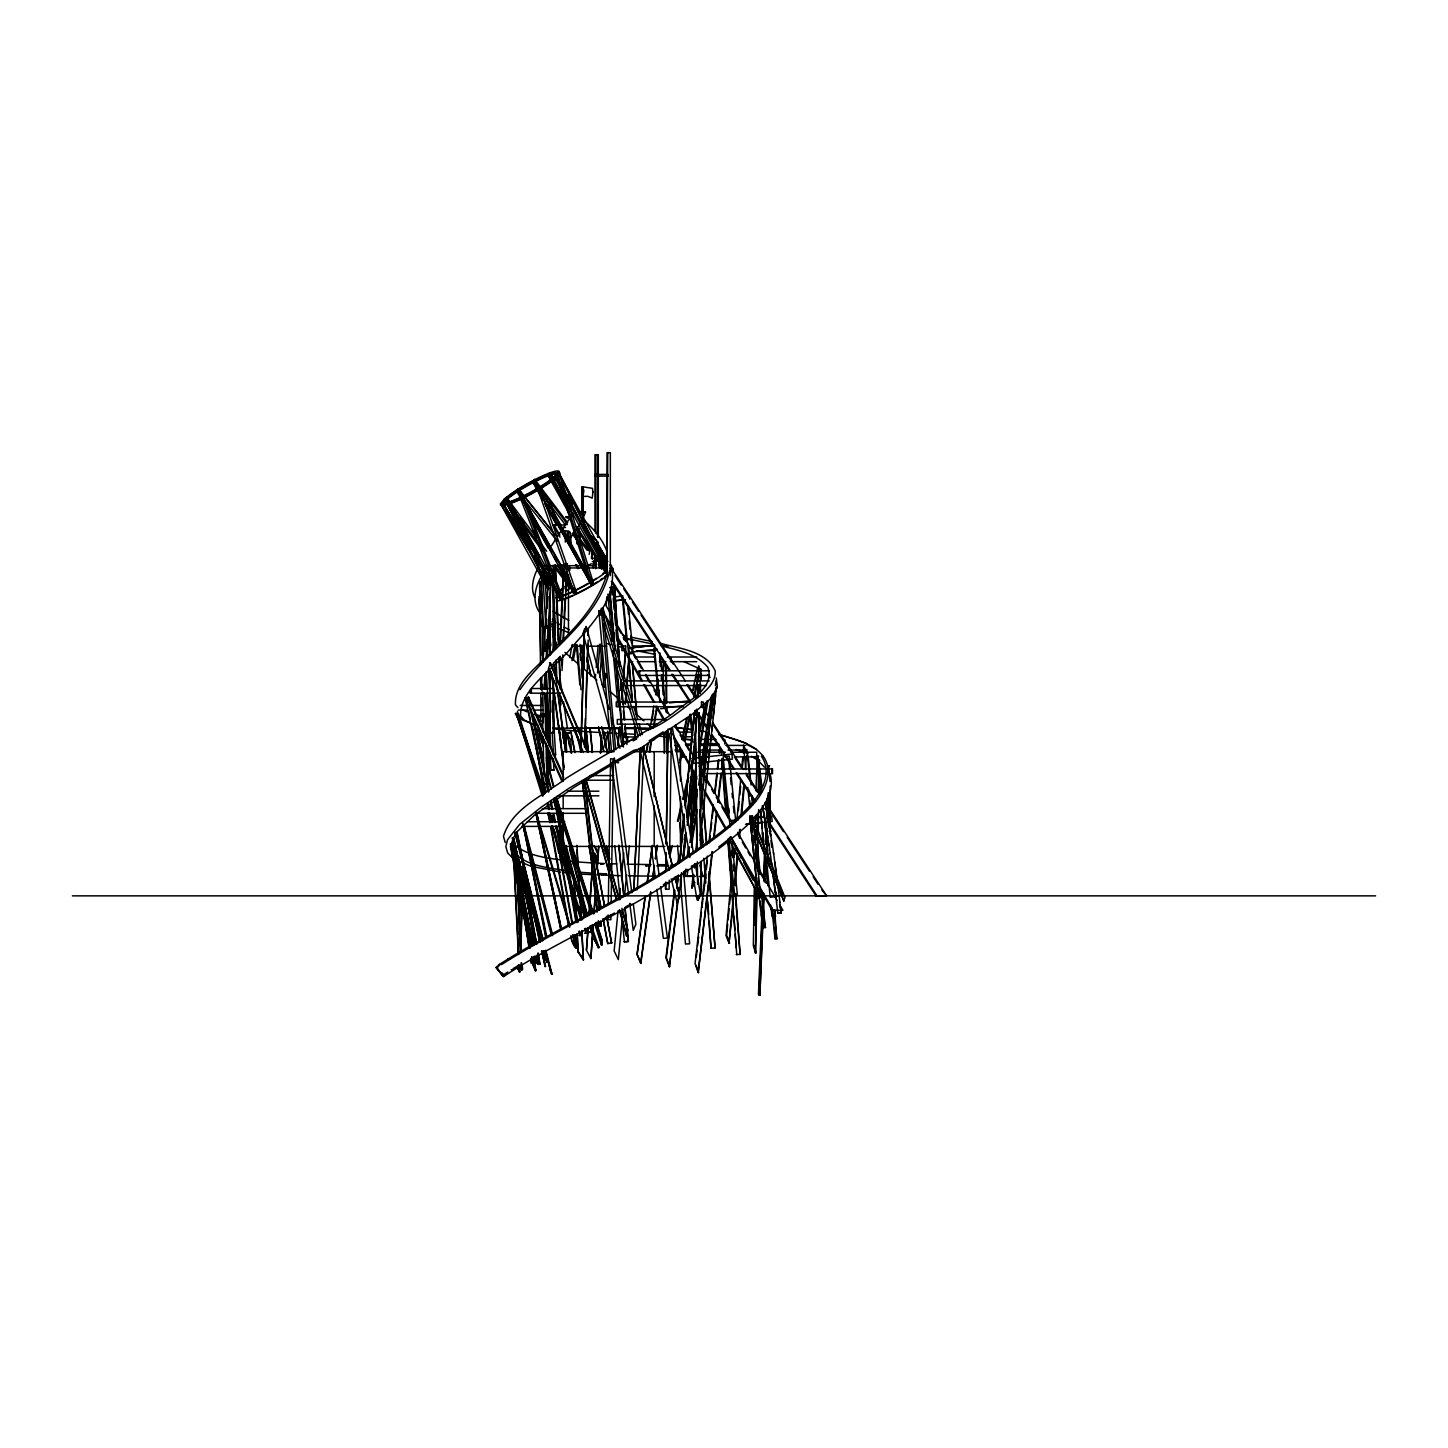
<?xml version="1.0" encoding="UTF-8"?>
<svg xmlns="http://www.w3.org/2000/svg" width="1448" height="1448" viewBox="0 0 1448 1448"><rect width="100%" height="100%" fill="white"/><g stroke="black" fill="none" stroke-linecap="round" stroke-linejoin="round"><path stroke-width="1.5" d="M563.163 812.581L563.163 846.41L664.922 846.41M563.163 808.056L563.163 796.78M563.163 780.997L563.163 751.675L614.242 751.675M618.115 706.696L618.115 702.045M639.726 675.456L639.726 670.786M654.188 846.41L654.188 805.812M654.188 796.78L654.188 751.675M666.496 736.761L666.551 730.769M680.47 796.78L680.47 846.41L669.519 846.41M680.47 780.997L680.47 751.675L676.035 751.675M771.965 773.612L771.965 768.96M665.7 882.375L665.591 889.126L665.682 882.194M665.845 870.936L666.098 852.926M666.243 843.931L667.872 731.403M665.863 871.117L666.116 853.107M666.261 844.112L667.89 731.584M665.573 888.945L669.103 889.344L669.211 880.149M669.591 855.587L671.419 729.376M608.106 914.937L608.051 919.552L610.893 919.715L610.929 915.118M608.305 903.914L610.604 758.716L613.463 759.042L611.635 872.854M611.165 901.869L611.545 877.18M754.317 887.153L753.34 945.435L755.44 953.074L757.25 892.475M754.77 860.275L754.879 853.542M755.06 842.338L755.259 831.134M755.331 826.645L755.512 815.441M755.928 790.789L757.286 757.087M754.462 925.163L755.096 887.063M755.892 840.003L756.037 831.043M756.236 819.84L756.309 815.351M755.44 953.074L756.49 890.321M756.87 867.913L757.756 814.138M758.137 791.712L758.589 764.834L756.49 757.177M757.648 867.823L758.137 838.7M758.227 834.211L758.625 809.559M758.897 793.866L759.005 787.151M580.63 752.109L584.322 633.5M584.467 629.011L580.974 752.308L575.272 728.036M584.485 747.313L585.39 718.226M585.734 707.022L586.784 673.447M587.128 662.261L587.689 644.36M587.979 635.401L588.178 628.685L588.341 635.6M584.829 747.512L588.196 640.07M518.094 952.422L518.583 939.046M519.144 923.444L520.284 892.258M520.52 885.561L521.515 867.624L523.488 871.678L522.601 896.203M518.366 954.54L518.927 938.938M519.09 934.485L520.538 894.375M520.701 889.905L521.515 867.624M520.104 965.273L519.506 972.079L519.76 965.4M520.484 945.327L522.022 902.991M522.257 896.312L523.144 871.786L521.171 867.732M520.592 951.915L522.276 905.109M764.128 896.077L759.856 995.319L758.444 994.468L762.806 892.982M763.494 877.198L764.562 852.383M765.63 827.568L765.92 820.817M766.408 809.541L766.897 798.264M758.951 995.084L763.331 893.579M763.911 880.058L765.087 852.999M765.467 843.967L765.865 834.953M766.155 828.184L766.444 821.414M766.734 814.645L767.422 798.862M759.856 995.319L763.711 893.217M764.2 881.941L765.268 857.144M765.847 843.605L766.716 823.315M766.915 818.79L767.893 796.237M764.816 880.294L765.684 860.003M766.372 844.202L767.042 828.419M767.44 819.405L768.508 794.59M640.396 748.254L633.898 889.651L640.251 748.073M637.446 887.624L643.944 746.245M559.887 642.984L561.969 600.25M562.186 595.743L563.272 573.245M559.525 661.356L559.743 656.867M560.394 643.365L564.231 564.63M565.317 542.131L565.354 530.511M561.734 665.646L562.059 658.894M563.055 638.659L563.489 629.663M564.032 618.405L564.919 600.413M565.462 589.173L565.788 582.422M566.114 575.671L566.331 571.164M562.023 670.533L562.801 654.786M563.453 641.283L567.164 564.792M568.268 542.294L568.811 531.054L565.86 530.891M691.456 812.165L690.461 830.03L693.103 771.856M696.361 713.774L696.615 709.303M697.357 695.891L697.99 684.723M698.244 680.252L698.986 666.84M691.963 803.224L692.343 796.527M692.596 792.056L692.85 787.585M693.465 776.418L693.719 771.947M696.977 713.846L697.23 709.375M697.99 695.963L698.606 684.795M695.076 773.956L691.927 829.813L689.845 829.957M699.583 693.52L700.959 668.94M692.56 829.903L692.814 825.432M693.176 818.717L695.565 776.273M700.199 693.592L700.705 684.651M700.959 680.18L701.339 673.483M586.169 626.803L582.929 633.301L610.097 730.896M541.172 689.013L541.914 677.791M542.964 662.098L549.208 567.888M541.878 690.913L542.312 684.18M544.557 650.532L545.136 641.554M546.041 628.106L546.638 619.129M547.38 607.925L548.122 596.703M549.009 583.254L549.462 576.521M544.032 689.375L545.082 673.664M546.113 657.971L551.036 583.96M544.882 689.031L545.932 673.32M546.964 657.627L550.385 606.042M592.467 936.132L590.893 958.54L586.44 950.16L587.87 929.996M588.974 914.303L592.63 862.755M600.395 752.942L601.68 735.005M588.232 927.969L586.44 950.16M589.191 914.521L589.988 903.317M590.295 898.828L592.829 862.972M600.612 753.159L601.716 737.466M593.065 924.711L590.893 958.54M593.861 913.507L595.761 886.61M597.029 868.673L598.603 846.266M605.753 745.412L606.386 736.453L603.852 731.548M592.938 929.417L593.264 924.928M594.223 911.48L595.001 900.276M597.228 868.891L598.82 846.483M617.771 745.575L619.219 727.692M621.952 694.189L622.857 683.022M623.4 676.307L625.391 651.727M618.061 745.774L619.509 727.891M621.862 698.841L623.147 683.203M623.509 678.732L625.681 651.926M621.681 746.209L622.043 741.738M625.12 703.746L626.043 692.578M626.405 688.108L629.12 654.587M621.97 746.39L622.332 741.919M625.409 703.945L626.314 692.778M626.694 688.307L629.228 657.012M595.237 678.75L595.635 674.297M596.232 667.6L598.187 645.283M605.264 564.991L605.662 560.521L607.364 561.426L606.766 568.123M597.535 672.976L600.087 643.962M599.744 677.085L601.716 654.768M606.042 605.698L606.839 596.775M732.742 909.579L728.996 943.1L726.027 935.517L731.475 877.56M733.358 857.506L734.19 848.6M736.923 819.622L740.688 779.495M741.72 768.345L742.77 757.195M743.186 752.743L743.819 746.064L747.403 753.557M729.611 943.01L726.643 935.444L727.692 924.295M728.109 919.842L729.159 908.692M729.575 904.24L730.426 895.317M731.041 888.638L731.892 879.714M733.973 857.433L734.806 848.51M738.371 810.627L739.204 801.703M739.837 795.024L740.67 786.101M742.553 766.046L743.385 757.123M728.996 943.1L733.394 896.294M734.86 880.692L737.358 853.94M739.041 836.111L739.656 829.414M740.924 816.039L743.856 784.834M745.322 769.232L746.571 755.856M735.041 885.072L737.774 856.094M739.439 838.247L740.272 829.342M741.738 813.74L744.471 784.762M618.079 910.72L614.151 950.884L618.332 959.626L622.206 919.299M619.165 899.552L620.251 888.402M621.337 877.235L623.744 852.691M634.839 738.878L635.545 732.326M624.649 894.9L626.568 874.664M627.69 863.66L629.391 845.65M677.031 886.176L677.917 877.198M679.492 861.506L684.162 814.409M685.067 805.432L694.207 713.484L697.284 713.701L687.166 819.297M678.515 875.153L676.813 888.42L680.252 888.819L681.809 873.126M679.854 861.687L684.09 819.079M685.212 807.875L694.207 713.484M681.447 872.927L680.252 888.819M682.786 859.479L685.23 834.808M687.022 816.871L691.04 776.49M691.492 772.001L693.936 747.349M694.388 742.86L696.162 724.923M683.148 859.659L685.827 832.745M562.059 781.63L527.181 703.438L528.466 696.959L563.344 775.151M528.013 701.049L528.466 696.959M595.49 847.171L598.241 853.343L596.956 859.822L597.626 853.687L593.952 845.451M694.931 882.502L691.71 887.769L693.176 874.411M695.619 852.148L697.103 838.772M700.76 805.378L708.85 731.892M709.574 725.195L710.063 720.742M712.525 698.479L713.013 694.026L700.126 816.763M692.307 888.04L693.773 874.664M694.497 867.986L694.986 863.533M696.452 850.175L697.194 843.496M700.126 835.858L701.104 826.953M701.592 822.5L702.57 813.595M703.058 809.142L703.8 802.464M704.524 795.785L705.266 789.088M706.009 782.409L706.733 775.73M707.475 769.051L708.199 762.372M708.687 757.919L709.665 749.014M710.172 744.562L711.149 735.638M711.638 731.186L712.615 722.281M713.104 717.828L714.081 708.923M714.57 704.47L715.547 695.565M716.036 691.112L716.525 686.66L700.217 840.582M712.543 851.605L698.189 972.604L695.058 963.626L707.348 856.094M708.886 842.664L713.249 804.581M714.534 793.377L716.832 773.214M717.357 768.743L718.371 759.766M719.149 753.051L719.656 748.58M696.325 956.875L697.103 950.16M697.61 945.671L698.642 936.711M699.149 932.24L701.466 912.077M701.972 907.588L702.986 898.629M703.511 894.158L705.809 873.995M706.334 869.506L707.348 860.546M709.411 842.627L710.172 835.912M710.678 831.424L711.71 822.464M712.217 817.993L713.249 809.034M715.041 793.341L717.357 773.178M717.864 768.707L718.896 759.748M719.656 753.014L720.163 748.544M698.189 972.604L712.036 851.641M713.556 838.193L716.633 811.314M717.665 802.355L720.995 773.232M721.52 768.743L722.534 759.784M714.081 838.157L716.887 813.523M718.172 802.319L721.502 773.196M722.027 768.725L722.534 764.236M679.673 888.095L669.356 966.667L665.935 957.725L674.442 890.393M675.582 881.434L676.144 876.945M677.845 863.479L678.696 856.745M680.687 841.035L684.09 814.102M685.791 800.635L687.203 789.413M689.483 771.458L690.044 766.969M669.736 966.649L666.333 957.707L674.84 890.375M678.243 863.442L679.094 856.727M681.356 838.772L684.198 816.328M686.171 800.617L687.022 793.884M669.356 966.667L677.863 899.353M678.424 894.864L679.275 888.131M682.967 858.954L686.081 834.265M687.221 825.288L692.886 780.418M693.465 775.929L694.026 771.44M683.347 858.936L685.899 838.736M687.601 825.269L691.293 796.092M650.822 892.113L640.812 963.246L636.993 954.322L645.12 896.529M646.985 883.189L652.306 845.415M640.812 963.246L637.192 954.377L645.012 898.792M647.202 883.244L652.197 847.677M640.613 963.192L650.605 892.059M652.487 878.719L654.369 865.397M655.311 858.718L657.175 845.379M652.704 878.773L653.953 869.886M655.51 858.773L657.392 845.433M529.045 550.349L500.537 503.506L502.456 502.546L530.964 549.389M553.317 650.351L554.312 643.69L555.453 648.125M687.275 855.696L688.615 846.845M690.624 833.577L697.339 789.323M699.348 776.056L711.421 696.416M688.017 869.343L687.004 875.986L684.868 875.805L685.881 869.162M687.891 855.895L689.23 847.044M689.9 842.609L697.266 793.938M698.606 785.087L712.362 694.388M691.42 842.609L693.773 827.116M694.443 822.699L695.112 818.283M700.144 785.087L700.814 780.671M701.484 776.237L702.497 769.612M703.167 765.178L708.199 732M708.868 727.566L712.543 703.239M691.366 847.225L697.067 809.613M700.09 789.703L714.841 692.379M553.751 650.351L554.783 643.69M540.973 590.73L540.647 599.345M646.152 752.2L647.618 743.367M650.17 727.91L653.826 705.828M655.654 694.787L658.207 679.329M660.397 666.08L661.139 661.664M647.057 750.154L648.161 743.53M651.817 721.448L653.645 710.407M656.939 690.533L658.026 683.909M649.193 752.164L651.021 741.123M653.211 727.873L656.487 708M658.695 694.75L659.419 690.334M661.247 679.293L661.971 674.877M662.713 670.46L664.179 661.627M649.736 752.327L651.564 741.286M654.116 725.828L657.048 708.163M662.532 675.039L661.79 679.456L661.392 675.039M663.256 670.623L664.342 663.999M621.934 908.276L627.925 929.869L626.55 936.042L627.563 930.05L622.151 910.611M679.583 861.488L681.194 852.528M687.148 817.36L695.945 766.481M698.515 751.168L706.914 702.479M684.144 839.623L684.995 835.08M687.166 821.975L696.343 768.888M698.515 755.784L708.072 700.47M607.4 572.213C599.472 601.065 578.639 625.138 557.209 645.337C543.181 663.673 514.022 679.601 515.47 704.923L517.913 707.601M609.771 570.385C597.68 621.228 548.104 648.74 519.959 689.701M569.77 657.573L572.25 644.414M589.191 554.421L590.422 547.833M571.996 660.541L574.874 645.174M591.399 557.371L592.648 550.783M573.317 660.252L576.214 644.885M682.225 738.371L686.551 718.534M692.325 692.09L697.628 667.836M683.329 736.308L687.185 718.679M693.429 690.008L694.406 685.61M695.366 681.194L696.814 674.587M697.773 670.171L698.732 665.772M679.854 760.562L681.773 751.747M684.18 740.724L689.972 714.262M693.809 696.633L698.624 674.587M679.999 762.897L682.406 751.874M684.814 740.851L690.587 714.407M694.443 696.778L699.257 674.732M588.015 752.182L550.331 662.587L548.358 669.139L550.982 712.09M665.048 872.511L666.84 864.999M669.483 854.012L671.076 847.442M677.411 821.088L681.411 804.473M682.678 799.133L688.488 774.988M692.705 757.431L695.348 746.462M698.515 733.285L705.9 702.552M669.501 857.415L672.361 845.505M678.153 821.36L681.845 805.993M683.438 799.405L688.723 777.449M691.348 766.481L695.583 748.924M698.533 736.688L707.185 700.633M611.907 764.743L574.404 787.115L534.837 814.808L517.696 831.116L512.972 838.555L511.307 845.415L512.501 849.56M751.259 819.912L752.308 816.31L750.48 819.966L783.893 901L752.164 824.111M783.893 901L784.943 897.398L752.308 816.31M585.535 512.067L578.494 511.814L585.535 512.067L581.969 521.244M631.817 892.728L614.368 757.938L611.744 764.435L628.595 894.538M669.229 870.302L640.577 752.652L643.383 746.752L672.56 866.592M677.012 902.756L679.818 896.855L675.058 877.289M713.592 694.28L717.122 686.913M691.71 887.769L694.352 882.248M538.204 567.652C533.371 576.63 530.185 587.725 534.71 597.463M541.407 576.286C534.909 587.236 531.651 601.988 540.014 612.902M545.263 578.422L549.824 570.168M542.692 499.994L532.882 482.274L535.09 480.754L537.28 484.682M693.501 853.469L672.56 728.471L669.338 734.914L689.918 857.451M691.402 866.121L697.013 899.769L700.235 893.344L695.366 864.384M695.167 724.018L695.112 719.511L698.823 712.706L700.959 848.238M697.194 850.555L695.456 719.765L699.185 712.941M700.796 861.524L701.212 893.09L697.846 900.167L701.556 893.344L701.14 861.777M498.04 967.047L499.542 964.368C556.358 928.186 618.857 901.688 675.039 864.347C702.407 845.813 730.824 827.623 752.725 802.5C763.024 790.083 771.965 771.223 761.395 756.272L763.386 756.471C773.956 771.422 765.015 790.282 754.716 802.699C732.815 827.822 704.398 846.012 677.031 864.547C620.848 901.887 558.349 928.385 501.533 964.567L499.542 964.368L496.139 967.427L503.578 976.567C553.498 943.625 609.011 920.005 659.763 888.402C690.207 869.488 720.289 849.614 746.969 825.559C759.784 812.274 775.332 794.952 770.372 774.952M542.385 574.657L548.502 565.082M551.435 545.86L556.104 538.493M557.299 536.683L560.919 531.253M562.114 529.516L570.15 517.895M568.774 540.339L579.996 524.122M571.146 516.465L573.118 513.587M506.583 497.424L504.085 499.397L506.583 497.424L535.995 536.9M566.349 750.028L565.498 731.819L570.765 739.801L571.544 753.268M581.897 930.593L583.381 960.042L578.132 952.042L577.281 933.833M573.77 587.834L575.96 591.761L573.499 593.354L521.678 498.239M521.099 498.89L523.579 497.316M567.055 504.23L547.778 474.419L548.43 473.731L565.299 499.813M549.516 473.297L550.168 472.609L554.982 480.066M553.353 663.293L560.394 656.324M727.891 839.225L730.969 837.034L761.214 893.561L759.042 895.715L732.073 847.008M758.137 895.751L761.214 893.561M557.317 541.19L516.538 490.293L518.185 488.7L556.159 536.086M518.438 488.935L516.538 490.293M537.878 488.736L532.393 481.551L533.244 480.754M567.562 522.583L534.71 479.451L533.86 480.247L566.711 523.38M517.787 523.687L504.682 500.067L507.379 498.474L540.122 557.498M532.393 481.551L534.71 479.451M565.372 500.537L553.371 478.89L554.312 478.039M553.371 478.89L556.05 477.279L607.346 569.77M550.258 664.831L554.331 664.397L556.104 677.773M560.195 599.87L563.2 598.82L560.195 599.87L520.212 497.822L521.334 496.899L523.217 496.755L526.475 505.099M520.212 497.822L523.217 496.755M569.643 746.462L567.055 733.177L571.146 732.471L575.001 752.399M603.056 919.227L607.762 943.607L603.291 919.046M606.712 916.312L611.617 943.082L606.477 916.494M571.146 732.471L567.055 733.177M718.697 847.044L727.548 840.148M569.716 514.692L547.887 475.342L550.692 473.804L552.865 477.75M716.271 677.917L717.357 686.66L714.751 692.832L709.52 699.728L692.361 714.136L639.238 749.123L633.753 750.336L568.919 788.327L541.009 807.332L519.633 824.383L507.506 839.768L505.841 846.646L507.615 852.854L512.538 857.94M559.417 591.49L562.675 597.391L559.887 598.857L507.506 504.411L510.293 502.945L553.951 581.644M559.887 598.857L561.39 597.807M600.467 615.237L599.128 610.929L603.327 609.554L632.287 702.189M683.456 871.823L686.949 869.488M692.198 865.995L695.692 863.66M507.777 971.988L502.728 975.355L496.139 967.427L503.578 976.567L502.728 975.355L504.719 975.554L501.75 972.676M547.778 474.419L550.168 472.609M505.243 842.537L503.451 836.329C512.212 807.712 544.557 795.169 566.53 778.01C601.879 755.856 639.256 737.068 673.411 713.031C686.66 701.411 715.692 688.976 707.764 667.202C696.289 653.663 677.574 650.08 661.193 645.88M663.148 731.837L649.102 740.833L654.587 739.62M777.757 913.272L781.16 912.946L777.757 913.272L777.63 912.113M523.271 502.999L516.737 491.18L518.529 490.058L570.494 581.933M516.737 491.18L519.361 489.931M663.347 884.692L667.076 882.339M672.65 878.827L678.225 875.334M548.032 588.159L506.746 503.216L509.606 502.546L515.506 514.674M506.746 503.216L509.606 502.546M541.136 495.397L537.86 489.496L540.394 488.356L592.775 582.82L590.911 583.942L543.326 499.325M513.081 968.621L518.818 965.291M615.581 762.625L639.238 749.123M633.229 740.869L636.849 738.806L631.382 740.019M503.234 503.976L501.099 504.791L548.195 589.698M514.637 856.184L516.393 859.044L516.664 870.465M570.874 935.716C571.508 946.087 581.843 958.268 574.603 934.738M521.787 969.617C512.357 953.888 526.511 982.323 521.461 962.848M625.446 906.991L630.912 903.986M542.33 796.092L516.972 714.679L518.529 714.027L538.547 778.3M586.567 932.548L585.028 933.2L586.567 932.548L585.245 928.277M602.839 919.299L614.513 913M589.372 926.521L593.101 924.548M591.363 563.725L587.598 565.679L594.495 565.679M533.136 481.768L535.09 480.754M607.074 569.136L558.566 471.867L556.611 472.844M500.375 504.61L502.293 503.669M536.556 943.571L513.714 838.392L536.357 943.662M545.498 792.038L525.153 698.063L528.592 697.773L529.534 702.135M525.153 698.063L528.592 697.773M553.082 826.989L558.747 853.216L562.204 852.926L556.521 826.699M558.747 853.216L562.204 852.926M543.507 794.572L516.049 713.231L520.085 721.629L544.647 791.966M520.085 721.629L515.235 713.574M594.114 939.48L598.983 947.535L594.114 939.48L589.644 926.702M524.375 903.787L516.791 855.37L524.104 903.914M530.764 958.992L531.47 963.391L531.054 958.884M533.009 958.829L533.407 963.336L532.719 958.938M604.287 846.32C605.373 856.112 613.88 870.845 606.603 846.066M587.037 928.204L588.178 932.548L591.779 931.824L590.639 927.462M591.779 931.824L588.178 932.548M598.169 921.145L598.676 925.634L601.318 925.67L600.793 921.181M598.676 925.634L601.318 925.67M549.245 474.329L550.692 473.804M512.321 848.6L510.42 843.75L530.258 947.897M533.443 957.019C539.036 983.337 532.52 966.25 531.941 956.766M601.861 939.372L601.517 945.128L601.861 939.372L596.431 922.376M509.008 503.343L510.293 502.945M534.656 944.494L521.244 867.153L522.945 867.099L536.719 944.331M520.9 867.261L522.945 867.099M536.629 955.517L538.204 964.35L536.973 955.409M538.294 953.146L539.905 964.296L537.932 953.255M516.972 714.679L518.529 714.027M549.57 969.038L551.996 974.233L545.136 951.662M540.357 940.186L512.628 837.777L541.244 940.277M512.139 837.921L514.221 842.356M545.154 957.599L547.254 962.033L543.362 951.065M575.019 944.187L572.449 935.589M559.797 734.317L558.856 725.43M559.743 565.679L567.526 563.67M552.503 619.002L555.417 627.563M556.919 476.41L558.331 476.048L591.617 583.164L593.39 582.911L560.105 475.795L556.919 476.41L590.205 583.526L591.617 583.164M558.693 476.157L560.105 475.795M578.892 935.48L580.268 935.625L579.49 931.191M580.268 935.625L578.965 931.317M537.498 488.121L539.724 487.578L576.847 593.427L574.621 593.952L537.552 488.483L539.724 487.578M513.316 855.551L511.506 844.474L532.375 945.381M533.498 945.309L512.628 844.401L533.045 945.417M534.185 956.458L535.561 963.029L534.638 956.35M535.76 956.277L536.683 962.956L535.326 956.386M559.978 537.118L553.281 525.316L556.285 524.647M553.281 525.316L558.783 524.321L562.186 530.167M646.713 730.534C666.279 723.493 682.623 708.524 699.438 696.343C707.004 689.9 716 681.736 715.185 670.858C706.081 650.713 679.456 648.686 660.559 643.328M600.703 864.365L604.359 863.551L597.934 863.243M596.974 874.882L606.73 873.868L598.169 873.47M522.873 823.279L545.534 936.422L546.692 936.422L524.14 826.5M545.534 936.422L546.692 936.422M539.633 942.25L516.556 831.894L539.995 940.042M541.462 951.065L545.534 966.522L542.312 951.083M563.797 743.059L565.534 742.697L563.218 727.258M540.774 693.972L540.991 714.154L545.371 714.154L545.154 693.972M540.991 714.154L545.371 714.154M762.245 805.975L762.933 808.889L766.227 808.437L770.897 835.424M607.762 943.607L611.852 942.883M758.987 896.565L762.806 927.661M762.101 891.859L765.141 927.571L761.25 889.724M660.614 886.61L667.419 938.014L663.365 938.34L656.867 889.325M759.856 791.911L756.996 756.182M761.992 787.278L757.992 756.2L761.648 791.821M758.589 764.834L757.811 759.005M771.784 907.679L774.988 938.847L774.626 927.625M774.59 909.742L776.78 938.775L773.793 909.833M756.815 884.565L749.774 816.147L752.471 815.876L760.87 897.543L758.191 897.814L757.738 893.398M628.414 941.471L624.269 941.779L628.414 941.471L625.102 907.968M558.801 525.425L567.345 524.484M560.738 527.941L565.498 527.47M591.399 558.566L596.323 558.077M594.893 559.29L599.092 558.892M592.25 561.679L598.839 560.955M613.88 596.956L623.056 596.015M614.278 600.811L622.785 599.87M614.929 600.811L625.572 599.635M632.45 647.672L654.188 645.283M654.912 645.283L628.812 648.143L629.246 652.36L657.501 649.247M628.305 605.608L633.12 653.482L628.595 653.971L622.911 597.391M669.392 702.932L690.153 700.741M663.872 707.873L681.664 705.918M660.505 708.742L665.447 708.199L662.116 675.039M691.836 758.462L731.91 754.064L732.416 759.114L692.343 763.512L692.017 760.146M752.942 818.029L761.847 817.052M729.412 820.726L738.299 819.749M751.639 818.283L762.752 817.052M767.205 816.563L771.639 816.075L772.182 821.396L754.39 823.351M746.824 824.093L751.259 823.604M755.711 823.116L762.372 822.374M745.503 824.328L749.955 823.84M776.2 892.095L776.653 896.565L770.245 897.271L766.879 863.714M609.626 587.653L612.214 587.218M611.219 587.236L614.404 586.911L614.748 587.979L619.708 665.971M614.748 587.979L611.545 588.304L611.979 595.001M729.177 841.668L731.91 841.415L737.376 894.538L733.72 894.846L728.254 841.722L729.177 841.668L734.643 894.792L733.72 894.846M548.521 750.064L549.788 770.39L551.073 770.264L549.95 752.218M552.684 770.209L553.987 770.101L553.281 758.806M584.829 629.21L588.54 628.885M505.442 502.528L506.565 502.438A29.72 4.326 -29 0 0 551.036 479.234A29.72 4.326 -29 0 0 533.896 480.664A29.72 4.326 -29 0 0 505.442 502.528L506.148 503.777M552.394 700.633L555.634 754.806L553.552 754.969L552.195 732.398M683.601 872.004L689.628 943.806L685.465 944.042L680.198 879.026M568.937 516.827L566.114 516.9L568.937 516.827L566.114 516.9L567.417 518.239M511.054 844.582L512.628 844.401M535.561 963.029L537.136 962.848M749.774 816.147L758.191 897.814M760.87 897.543L759.422 890.973M706.896 896.493L711.022 948.223L715.077 947.988L708.977 871.497M727.747 839.822L736.761 954.558M735.62 893.615L740.109 954.377L735.113 893.651M762.191 927.734L765.775 927.48M549.788 770.39L553.987 770.101M711.022 948.223L709.249 921.218M715.077 947.988L708.778 873.759M736.254 954.594L740.109 954.377M730.064 837.071L730.969 837.034M736.453 894.574L737.376 894.538M769.286 824.111L816.201 896.167L826.555 895.66L767.114 805.287M553.353 754.933L555.634 754.806M756.2 756.272L758.77 756.109M774.988 938.847L777.558 938.684M538.204 964.35L540.249 964.187M514.565 855.515L516.791 855.37M531.47 963.391L533.697 963.228M608.015 474.419L595.146 474.455L595.146 476.121L608.015 476.102M540.394 488.356L564.829 533.624M539.127 565.679L581.662 565.679M582.368 565.679L585.77 565.679M568.485 567.942L586.006 567.942M587.255 567.942L606.766 567.942M628.794 595.327L629.826 599.164M623.744 639.545L632.378 639.545L632.378 644.197M617.319 644.197L621.681 644.197M632.432 645.971L653.338 645.971M661.664 645.971L668.415 645.971M571.924 646.224L581.354 646.224M589.227 646.224L603.327 646.224M605.716 646.224L606.766 646.224M641.428 650.641L655.6 650.641M634.984 657.012L654.876 657.012M668.071 657.012L696.76 657.012M630.604 661.664L632.776 661.664M637.192 661.664L654.876 661.664M659.256 661.664L665.917 661.664M670.279 661.664L696.76 661.664M709.484 670.786L638.876 670.786L638.876 675.456L709.484 675.438M623.78 680.904L709.249 680.904M715.964 680.904L715.403 685.556M626.007 685.556L706.461 685.556M551.724 688.524L531.38 688.524L531.38 693.194M560.756 693.194L530.077 693.194L530.077 690.081M690.244 702.045L616.233 702.045L616.233 706.696L683.528 706.696M520.176 705.447L527.199 705.447M531.253 705.447L542.71 705.447M518.348 710.099L527.199 710.099M533.461 710.099L542.71 710.099M543.072 716.597L538.566 716.597L538.566 721.249L543.072 721.249M666.08 719.493L617.282 719.493L617.282 724.163L657.211 724.163M570.784 727.801L575.2 727.801M585.173 727.801L610.404 727.801M613.771 727.801L621.409 727.801M624.776 727.801L633.591 727.801M552.828 728.163L621.065 728.163M625.536 728.163L652.36 728.163L647.31 723.801M603.092 728.597L611.364 728.597M614.006 728.597L620.559 728.597M624.468 728.597L635.835 728.597M639.745 728.597L646.297 728.597M639.835 728.905L649.663 728.905M679.112 732.109L692.216 732.109M662.116 733.883L666.551 733.883M683.402 736.761L692.216 736.761M638.152 736.96L623.292 736.96L623.292 741.611L629.645 741.611M681.755 739.403L692.705 739.403M698.461 739.403L705.846 739.403M709.411 739.403L715.982 739.403M685.32 744.055L691.891 744.055M699.275 744.055L718.986 744.055M675.003 745.412L679.42 745.412M686.008 745.412L690.479 745.412M699.275 745.412L719.258 745.412M725.828 745.412L745.738 745.412M675.003 750.064L681.628 750.064M703.764 750.064L699.275 750.064L699.656 754.517M708.126 750.064L721.466 750.064M728.054 750.064L745.738 750.064M633.844 751.675L671.709 751.675M697.574 752.236L725.321 752.236M731.204 752.236L756.707 752.236L756.707 756.906L734.299 756.906M686.37 756.906L681.881 756.906L681.881 752.236L682.732 756.906M698.425 756.906L707.384 756.906M617.21 762.752L618.64 762.752M700.072 763.639L699.022 745.955M703.547 768.96L772.508 768.96L772.508 773.612L706.316 773.612M590.151 775.567L613.735 775.567M586.114 780.219L613.735 780.219M567.453 791.187L584.395 791.187M587.653 791.187L598.875 791.187M557.444 795.839L598.875 795.839M542.258 808.654L586.512 808.654M535.633 813.305L586.512 813.305M527.271 821.74L564.756 821.74M521.57 826.392L564.756 826.392M826.555 895.66L821.849 890.013M72.4 895.86L1375.6 895.86M816.201 896.167L817.197 896.167L769.051 822.211M775.73 896.565L776.653 896.565M670.134 866.013L674.641 866.031M683.782 876.384L695.058 876.438M699.257 876.474L703.185 876.493L699.71 865.071M657.772 864.637L666.677 864.709M671.148 864.764L675.601 864.8M650.062 865.85L645.591 865.814L651.075 864.583L627.201 864.203M656.74 865.904L667.89 865.995M654.659 876.185L628.432 875.805M768.761 765.739L769.992 781.558M770.264 831.224L770.101 786.065M579.815 511.85L584.304 512.013M610.585 863.732L616.812 863.913M601.264 875.099L619.943 875.624M578.983 511.832L580.485 511.868M769.63 765.739L767.549 765.684L768.562 772.472M769.033 831.188L771.132 831.243M600.504 732.579L569.082 730.498M602.495 732.779L611.327 733.05M615.472 733.34L619.798 733.521M593.644 863.044L576.539 861.868M593.879 873.253L578.91 872.185M579.852 874.067L592.684 874.683M624.269 733.756L635.708 734.299M667.908 729.159L671.438 729.557M633.753 889.47L637.211 889.687M694.569 713.683L697.646 713.882M684.433 875.551L695.167 876.312M544.285 783.947L545.824 784.074M763.386 756.471C752.58 742.697 734.607 739.403 718.733 734.552M756.598 749.431L746.553 744.326M507.976 958.757L509.968 958.956M511.162 969.744L513.153 969.943M659.872 736.236L665.899 736.851M572.268 861.433C551.779 858.338 527.669 857.759 511.94 842.591M562.765 872.293L571.308 873.18M555.978 728.869L571.073 730.697M675.148 727.294L692.56 729.774M675.347 727.403L692.651 729.883M684.94 739.204L691.565 740.127M705.104 731.62L698.823 730.697L703.113 731.421M566.114 870.863C547.941 867.424 526.239 866.356 513.099 851.641M560.629 872.076L530.873 866.248L516.411 860.166M554.24 728.453L557.969 729.068M652.27 641.609L630.93 637.138M636.45 650.749L655.401 654.424M712.199 743.385L718.009 744.743M653.012 644.125L623.292 637.844M534.149 714.389L543.597 716.253M667.492 657.139L671.419 658.08M622.387 635.075L626.622 636.106M617.156 646.098L621.409 647.129M606.676 643.509L610.784 644.541M720.724 734.751L746.933 743.548M687.004 875.986L684.868 875.805M533.715 723.964L537.461 725.158M535.47 724.959L522.33 719.909L518.656 715.891L517.479 711.258M569.697 633.156L558.693 628.396M684.071 661.718L700.796 669.32M738.009 749.666L748.109 753.72M736.018 749.467L744.091 752.707M521.135 709.14L526.801 711.801M529.986 722.787L524.321 720.109L520.646 716.09C519.361 688.868 555.489 667.926 570.91 648.197C590.422 625.97 617.988 598.802 611.563 566.476M568.793 620.341L552.901 611.327M564.159 627.165L569.426 629.771M753.34 756.49L759.784 760.417L757.793 760.218L764.58 767.259M751.349 756.29L756.182 759.223M557.064 622.803L560.629 625.138M564.883 652.414L578.331 664.071M581.698 666.985L596.847 680.089M601.897 684.47L605.264 687.384M610.296 691.746L617.029 697.574M627.129 706.316L630.495 709.23M635.545 713.592L643.944 720.887M552.484 619.201L555.29 621.644M583.616 520.23C593.825 528.791 602.784 539.507 607.219 552.195M556.43 473.858L558.638 472.989L607.762 561.534M703.185 876.493L701.972 875.244M567.888 516.882L569.408 518.438M592.956 536.719L598.531 542.656M707.583 674.623L710.154 677.519M518.185 488.7L551.724 530.62M640.577 752.652L643.527 746.933L672.415 866.411M679.818 896.855L675.202 877.47M579.87 538.746L589.445 551.326M573.553 532.357L577.661 537.751M580.395 541.335L587.236 550.331M598.187 564.702L600.92 568.286M549.661 502.311L552.412 505.913M572.937 532.864L575.671 536.448M543.344 495.922L565.245 524.683M572.087 533.66L577.553 540.846M541.335 544.068L546.692 551.254M557.389 565.607L564.068 574.585M519.923 517.624L523.941 523M505.461 498.945L508.121 502.528M512.139 507.922L541.552 547.398M554.928 565.335L564.286 577.897M566.946 581.481L569.625 585.082M517.461 517.352L542.873 551.435M554.892 567.598L568.268 585.535M596.54 542.457L607.273 559.688M497.298 968.386L502.42 975.608M533.298 723.964L537.57 730.299L544.412 768.074M571.689 940.15L577.028 948.06M590.006 536.013L599.924 551.073M602.386 554.837L606.115 560.485M612.305 569.897L685.375 680.994M687.854 684.759L696.524 697.954M701.466 705.484L708.905 716.778M712.615 722.425L743.584 769.503M746.064 773.268L759.675 793.975M590.259 537.896L593.97 543.543M615.02 575.544L621.21 584.974M623.69 588.739L629.88 598.151M632.36 601.916L638.55 611.327M641.03 615.092L673.23 664.053M686.859 684.759L695.529 697.954M712.869 724.308L724 741.267M726.48 745.032L732.67 754.444M735.15 758.209L741.34 767.621M746.299 775.151L757.449 792.092M771.078 812.817L783.459 831.641M787.169 837.288L809.468 871.189M813.179 876.836L818.138 884.366M565.299 732.073L567.399 735.276M578.331 951.789L583.598 959.771M576.521 526.402L603.671 568.123M612.305 581.39L670.315 670.514M672.795 674.316L690.062 700.85M696.235 710.335L707.348 727.403M712.289 734.987L734.498 769.123M736.96 772.906L755.476 801.359M577.987 530.203L602.676 568.123M611.309 581.39L653.283 645.862M659.455 655.347L669.32 670.514M671.781 674.316L689.067 700.85M695.239 710.335L707.583 729.303M711.294 734.987L733.503 769.123M735.964 772.906L754.48 801.359M567.037 498.691L571.851 506.148M591.128 535.959L593.535 539.67M597.155 545.263L599.562 548.991M601.97 552.72L606.784 560.177M592.884 540.375L595.291 544.104M600.232 553.842L602.639 557.571M503.651 504.465L523.959 536.846M535.905 555.887L540.683 563.507M534.547 555.109L540.52 564.63M500.537 503.506L502.927 507.325M505.316 511.126L510.094 518.746M547.127 577.806L549.516 581.607M545.769 577.01L549.353 582.73M773.178 910.321L731.475 837.903M757.394 884.963L736.055 847.732M759.675 888.855L772.164 910.321L782.916 910.321L779.513 904.475M582.549 565.263L584.811 569.154M606.332 606.205L610.857 613.988M616.504 623.744L643.672 670.533M645.935 674.424L669.718 715.366M675.365 725.122L695.746 760.218M699.149 766.064L731.964 822.591M737.629 832.347L754.607 861.596M756.87 865.488L777.25 900.584M617.771 627.636L621.174 633.5M623.436 637.391L625.699 641.283M633.627 654.93L635.889 658.84M638.152 662.731L641.554 668.578M646.08 676.379L649.464 682.225M654.007 690.026L657.392 695.873M665.32 709.52L667.582 713.43M675.51 727.077L677.773 730.969M680.035 734.86L683.438 740.724M685.7 744.616L689.085 750.462M706.063 779.712L709.466 785.558M711.728 789.45L713.991 793.359M716.253 797.251L719.656 803.097M721.919 807.007L728.706 818.699M737.756 834.301L740.037 838.193M742.299 842.084L745.684 847.949M747.946 851.84L750.209 855.732M758.137 869.379L766.064 883.027M779.639 906.43L781.902 910.321M554.276 525.316L559.851 535.145M576.576 564.63L578.802 568.575M605.536 615.744L612.233 627.545M617.807 637.373L642.315 680.632M644.541 684.56L654.587 702.244M656.813 706.19L664.614 719.946M672.415 733.702L696.922 776.961M700.271 782.843L702.497 786.789M704.724 790.717L725.901 828.075M575.58 564.63L577.806 568.575M606.784 619.69L611.237 627.545M617.916 639.346L641.319 680.632M643.546 684.56L653.573 702.244M655.817 706.19L663.618 719.946M673.646 737.629L697.049 778.915M700.38 784.816L702.624 788.744M704.85 792.689L724.905 828.075M582.874 521.334L605.789 562.657M591.345 536.828L605.536 562.421M555.109 478.13L562.747 491.904M564.919 495.831L607.49 572.594M561.951 491.813L564.141 495.759M597.97 556.756L600.142 560.702M560.521 491.524L565.969 501.37M600.884 564.34L603.074 568.268M568.648 506.438L605.753 573.354M549.335 474.817L566.783 506.311M586.44 541.733L591.888 551.561M598.44 563.381L601.716 569.281M579.544 532.411L589.354 550.113M567.019 537.552L587.761 574.947M548.195 504.375L550.367 508.302M552.557 512.248L554.747 516.176M534.837 481.261L541.389 493.062M553.389 514.71L555.579 518.656M538.529 489.496L590.911 583.942M534.221 483.741L540.774 495.542M548.412 509.316L557.136 525.063M544.882 503.922L556.883 525.57M523 497.985L575.381 592.431M526.167 503.832L537.081 523.506M539.253 527.452L550.168 547.127M517.569 491.071L520.846 496.972M528.23 510.04L551.145 551.362M554.421 557.263L556.593 561.209M558.783 565.136L565.335 576.938M567.507 580.883L572.974 590.712M530.909 516.773L548.376 548.249M536.285 552.539L538.475 556.485M506.42 499.307L508.61 503.252M508.791 503.995L561.172 598.44M506.565 502.438L507.271 503.687M535.235 555.163L537.425 559.109M503.071 503.687L546.891 582.693M732.145 840.98L741.521 858.519M743.62 862.429L752.996 879.968M755.078 883.877L760.291 893.615M728.815 839.17L759.042 895.715M550.747 621.699L548.973 618.296L551.073 627.074M605.336 850.718L609.771 859.225M557.914 471.903L607.418 571.164M567.507 494.691L572.449 504.61M560.919 482.817L586.657 534.421M597.553 556.267L605.463 572.141M533.642 965.617L535.977 970.323M519.85 971.97L517.533 968.024L519.506 972.079M521.407 526.819L549.914 585.463M535.126 556.702L539.054 564.792M542.005 570.856L547.905 582.983M507.777 503.669L549.064 588.612M527.85 697.303L563.652 777.54M532.375 713.393L562.675 781.286M594.82 853.306L597.572 859.479M591.454 847.46L596.956 859.822M549.842 662.913L587.544 752.508M554.095 681.32L548.846 668.813L583.417 752.489M558.476 691.728L581.281 745.901M752.363 818.446L783.332 895.371M529.733 513.425L562.385 596.739M522.076 497.678L562.077 599.744M534.384 530.221L536.828 536.466M696.18 965.382L698.696 972.567M553.57 817.541L555.073 821.794M556.557 826.066L587.816 915.57M591.544 926.231L598.983 947.535M516.049 713.231L544.339 794.228M548.05 804.889L549.534 809.142M552.014 815.749L554.24 822.138M555.489 826.193L586.748 915.715M590.476 926.358L598.151 947.879M547.235 805.215L548.72 809.486M552.448 820.147L550.204 813.74L552.122 822.627M558.403 837.179L565.1 856.365M567.326 862.755L585.933 916.041M557.009 799.187L593.716 913.887M592.504 911.95L556.485 799.368L558.892 808.056M595.888 922.557L601.336 939.553M556.521 802.626L591.87 913.073M595.255 923.697L602.06 944.947M554.638 798.554L591.327 913.254M594.73 923.878L601.517 945.128M633.627 706.497L637.663 719.421M639.021 723.729L642.387 734.498M601.481 610.803L640.559 735.747M603.164 623.853L638.188 735.874M540.538 784.726L543.217 793.305M549.208 812.581L551.887 821.161M559.887 846.863L582.567 919.697M517.823 714.425L543.181 795.821M548.521 812.962L551.181 821.541L549.027 814.989M552.521 825.812L556.521 838.682M560.521 851.533L581.209 917.942M584.539 928.657L585.879 932.946M517.678 714.298L542.366 793.558M553.027 827.84L555.036 834.265M556.376 838.555L558.367 844.98M560.376 851.406L573.046 892.113M574.385 896.403L581.046 917.815M547.67 813.233L550.331 821.794M551.67 826.084L581.028 920.349M536.303 812.726L569.824 924.657M572.829 934.63L575.634 944.024M535.489 812.129L569.879 926.973M586.187 626.513L609.119 709.212M611.545 717.611L619.979 748.254M585.897 778.68L618.929 897.47M585.517 778.861L619.147 899.823M583.671 780.345L616.703 899.136M619.708 909.923L626.912 935.842M583.309 780.526L616.341 899.317M619.346 910.122L626.55 936.042M544.249 951.155L547.254 962.033M512.628 837.777L540.846 940.042M543.851 950.92L545.661 957.454M513.714 842.501L540.756 940.422M543.742 951.3L546.747 962.178M754.136 945.345L756.236 952.983M558.258 638.477L559.399 642.84M584.467 738.788L587.888 751.874M584.395 741.141L586.675 749.865M552.503 623.708L555.344 634.604M579.852 728.398L580.974 732.76M552.43 626.061L553.57 630.423M579.2 728.561L580.34 732.923M537.878 725.177L543.561 746.933M546.385 757.793L553.769 786.083M556.611 796.961L559.435 807.839M560.575 812.183L562.276 818.717M569.661 846.99L587.236 914.412M539.597 734.082L541.86 742.788M546.403 760.2L553.208 786.3M569.661 849.379L586.693 914.629M534.258 723.511L542.783 756.146M547.887 775.712L551.29 788.78M554.131 799.64L556.394 808.346M557.534 812.708L559.236 819.224M560.937 825.758L563.2 834.446M566.041 845.324L584.757 917.109M587.598 927.987L588.739 932.331M548.466 780.291L550.729 788.997M553.57 799.857L555.833 808.563M556.973 812.925L558.114 817.269M565.48 845.541L572.286 871.642M573.426 876.004L584.214 917.326M523.959 824.799L552.702 935.173M523.361 824.926L552.177 935.661M522.837 825.414L551 933.634M543.127 939.48L516.52 835.225L542.638 939.625M545.896 950.34L551.996 974.233M545.407 950.485L551.507 974.377M515.126 832.057L542.855 940.657M545.625 951.517L550.059 968.893M514.637 832.202L542.366 940.802M671.202 878.827L677.157 902.937M554.005 626.568L555.055 630.966M578.205 727.529L579.779 734.118M605.988 846.302L609.156 859.46M549.57 618.061L551.163 624.631M552.213 629.029L555.887 644.396M577.987 736.58L581.137 749.738M553.172 635.853L555.272 644.631M765.178 802.445L772.381 845.415M765.539 805.541L766.227 808.437M513.207 838.501L535.851 943.77M530.964 708.706L548.937 791.748M550.837 800.491L552.738 809.233M553.679 813.595L555.561 822.337M527.977 698.063L548.321 792.02M550.692 802.952L552.104 809.504M553.064 813.885L554.946 822.627M555.905 826.989L561.571 853.216M525.769 697.773L527.669 706.515M528.611 710.896L530.493 719.638M531.452 724L546.113 791.748M551.326 815.785L552.267 820.165M554.638 831.08L556.539 839.822M557.48 844.202L559.362 852.944M547.869 802.952L549.281 809.523M587.2 658.116L590.983 675.745M602.368 728.67L607.581 752.942M586.965 658.279L590.748 675.926M601.644 726.643L607.346 753.105M581.101 645.356L583.942 658.587M598.639 726.95L603.852 751.204M581.336 647.745L582.766 654.351M598.404 727.131L603.617 751.385M536.556 812.853L561.462 929.236M536.466 812.726L561.371 929.127M535.941 812.98L560.847 929.381M536.321 815.061L560.756 929.254M517.063 831.786L539.959 942.358M541.805 951.191L545.027 966.63M519.669 886.266L520.574 890.647M522.855 901.615L526.475 919.172M531.47 943.3L527.38 923.553L528.176 928.005M762.933 808.889L767.893 837.74M523.072 824.419L546.095 936.548M762.607 805.884L769.087 845.849M594.712 854.284L604.558 905.235M571.345 734.86L574.766 752.58M594.911 856.691L604.341 905.416M567.29 732.978L571.146 752.924M589.155 845.958L593.01 865.886M594.295 872.529L601.137 907.968M588.92 846.139L592.775 866.067M596.63 886.013L597.481 890.429M598.332 894.864L600.902 908.149M512.755 848.438L531.326 945.942M513.153 853.035L530.891 946.087M533.425 959.39L535.543 970.468M510.402 846.121L529.823 948.042M531.506 956.911L533.208 965.762M606.386 555.29L607.382 560.684M547.235 783.639L548.448 790.3M550.855 803.622L551.67 808.075M559.308 850.302L572.594 923.625M538.656 739.476L541.878 757.25M542.692 761.702L543.489 766.137M546.711 783.911L547.525 788.364M559.598 855.026L572.069 923.914M574.096 935.028L574.892 939.462M575.707 943.915L576.503 948.35M536.249 744.616L545.118 793.504M548.738 813.505L550.349 822.392M551.145 826.826L569.263 926.829M532.918 729.34L543.778 789.341M548.213 813.776L549.824 822.681M550.62 827.116L568.34 924.892M522.601 867.207L536.357 944.44M521.244 867.153L535 944.368M556.955 802.518L577.933 922.322M555.634 798.228L577.408 922.448M555.561 802.373L576.557 922.159M554.24 798.065L576.014 922.304M525.063 908.204L525.769 912.602M528.864 932.422L530.583 943.426M527.199 923.715L527.886 928.114M528.574 932.53L530.312 943.535M514.836 855.406L516.918 868.619M517.606 873.017L518.294 877.416M522.782 906.05L523.47 910.448M524.158 914.846L529.335 947.861M514.909 857.723L515.597 862.121M521.461 899.552L529.045 947.988M593.716 560.847L594.44 565.679M547.959 625.789L550.946 645.627M548.195 639.383L550.53 654.822M562.476 734.226L563.127 738.643M558.892 727.982L561.209 743.421M559.779 677.031L562.096 692.596M563.417 701.484L567.417 728.163M772.255 843.641L773.612 854.103M768.96 844.075L770.318 854.537M773.522 852.619L777.142 880.493M770.227 853.053L771.585 863.678M774.825 862.067L777.413 881.904M771.531 862.501L772.056 866.429M774.698 910.231L775.531 916.494L772.128 916.801L771.132 908.584M655.311 846.519L659.166 875.642M651.274 847.008L655.401 878.194M557.263 686.696L565.77 751.385M554.023 664.65L565.462 751.657M551.76 673.483L564.068 767.187M551.145 671.51L564.05 769.666M633.265 903.751L635.871 924.132L633.247 930.43L629.753 903.317M773.087 874.321L776.617 902.611M772.834 873.162L775.314 892.674M770.589 905.091L771.096 909.109M777.92 885.959L779.911 902.176M767.313 878.809L767.947 883.208M779.784 902.032L781.069 912.149M776.508 902.466L777.775 912.584M766.155 868.836L767.476 879.28M780.924 911.661L781.069 913M768.997 863.587L769.431 867.334M765.069 859.135L766.336 869.651M584.992 782.083L599.526 909.959M584.377 779.983L599.146 910.104M600.431 921.326L600.938 925.797M582.748 781.92L597.264 909.797M598.549 921.019L599.056 925.507M582.368 782.047L597.155 912.168M768.58 859.841L765.648 832.455M764.309 851.279L765.286 860.275M767.603 850.845L764.978 825.016M760.2 787.368L760.653 791.821M773.25 914.267L773.938 920.946M764.091 849.161L761.684 825.469M748.127 756.055L751.096 784.997M752.254 796.129L752.942 802.807M757.286 845.107L760.272 874.049M746.824 749.449L750.028 780.617M751.639 796.201L752.544 805.106M755.078 829.595L755.983 838.501M756.671 845.179L759.657 874.121M752.598 824.763L753.069 829.161M753.738 835.786L754.426 842.41M755.096 849.035L755.784 855.659M756.471 862.284L757.376 871.099M758.064 877.723L758.734 884.348M748.598 789.613L749.286 796.291M749.756 800.744L750.444 807.423M760.055 900.946L760.978 909.851M761.431 914.303L762.354 923.209M743.403 745.159L745.919 769.648M747.765 787.477L749.829 807.513M751.657 825.324L752.345 832.003M753.032 838.682L753.72 845.361M754.625 854.266L755.096 858.718M731.892 850.32L732.579 856.944M733.484 865.814L733.955 870.23M734.86 879.081L735.548 885.724M769.684 827.224L770.571 836.166M771.024 840.636L771.694 847.351M761.684 821.215L762.372 827.93M762.825 832.401L763.711 841.342M764.834 852.528L765.286 856.999M765.739 861.488L768.218 886.086M735.783 821.704L729.195 756.146L723.131 756.815L730.154 826.736M728.996 762.698L729.647 769.25M730.534 777.992L731.186 784.563M732.054 793.287L732.507 797.667M733.376 806.409L734.046 812.962M722.48 759.005L728.416 817.993M695.456 710.57L695.909 715.004M694.732 710.57L695.185 715.004M698.732 750.372L699.402 757.014M690.841 715.565L692.85 735.457M693.954 746.516L695.728 764.2M690.117 715.565L692.796 742.082M693.9 753.141L694.352 757.576M659.89 652.921L661.664 670.623M659.6 657.356L660.505 666.189M662.496 686.099L663.383 694.931M663.836 699.366L664.27 703.782M654.279 646.84L659.836 702.117M653.772 649.048L658.442 695.474M627.636 605.608L628.523 614.314M629.174 620.83L630.043 629.536M630.713 636.07L631.364 642.586M622.26 597.391L626.622 640.921M599.309 561.064L599.961 567.634M598.766 561.064L599.436 567.634M595.418 559.29L596.304 568.032M595.11 561.48L595.761 568.032M579.146 528.466L580.865 545.552M578.892 530.601L579.544 537.009M579.96 541.281L580.395 545.552M576.557 535.235L577.408 543.778M576.087 535.235L576.938 543.778M762.354 832.89L763.15 841.053M607.689 731.475L609.662 751.584M618.929 845.415L623.78 894.556M607.508 731.331L609.481 751.44M618.749 845.27L623.817 896.656M624.921 907.824L628.233 941.327M603.526 731.783L604.196 738.48M604.63 742.951L605.083 747.421M614.785 845.722L620.251 899.48M621.391 912.729L624.45 941.924M582.096 645.265L584.268 667.564M590.114 727.765L592.504 752.29M581.879 645.5L584.051 667.799M589.915 728L592.304 752.544M585.969 726.896L588.359 751.44M585.752 727.149L588.141 751.675M612.993 589.553L619.871 665.935M621.083 679.402L624.721 719.837M625.12 724.326L626.948 744.544M613.21 598.44L614.224 609.68M614.64 614.169L615.653 625.409M616.052 629.898L617.065 641.138M617.663 647.871L618.477 656.849M621.518 690.551L620.902 683.818L621.283 690.479M621.916 695.04L622.731 704.036M623.328 710.769L624.142 719.746M624.758 726.498L625.771 737.72M617.518 652.071L617.916 656.577M620.559 685.773L620.957 690.262M624.794 732.941L625.21 737.448M610.042 592.141L615.291 650.55M616.504 664.017L623.798 744.887M607.418 567.055L607.002 562.566L605.065 562.639L605.662 569.39M609.843 594.024L614.079 641.192M615.708 659.166L620.359 710.823M621.771 726.552L623.201 742.281L621.246 742.353L619.835 726.625M609.662 594.295L614.314 645.971M615.527 659.437L623.418 747.041M607.889 594.096L612.142 641.265M612.957 650.261L617.608 701.918M615.744 749.684L603.001 608.088L601.228 608.377L613.97 749.974M594.947 554.385L595.761 563.363M605.68 673.447L606.079 677.936M598.857 610.766L611.599 752.381M602.694 659.944L603.092 664.433M604.106 675.655L604.522 680.144M591.743 550.113L592.558 559.109M592.956 563.598L593.372 568.087M600.25 644.469L604.087 687.148M571.182 543.362L570.204 532.14L567.326 532.448L567.924 539.181M580.014 644.451L583.345 682.641M569.788 536.466L570.385 543.199M579.996 653.283L580.594 660.016M581.372 669.012L582.168 677.99M577.137 644.776L581.064 689.701M569.48 565.969L569.86 570.476M576.34 644.595L579.87 685.031M632.559 663.817L636.939 715.294M639.799 748.851L640.179 753.34M632.287 663.691L636.668 715.167M639.527 748.725L639.907 753.213M628.722 657.483L632.523 702.244M634.604 726.86L635.563 738.064M628.251 655.13L632.251 702.117M634.333 726.733L635.292 737.937M764.616 820.618L765.322 827.297M762.028 827.731L760.562 809.975M679.818 822.717L681.465 842.899M677.483 845.379L679.148 863.37M700.199 761.268L700.561 765.757M703.42 801.758L706.823 844.492M698.913 750.028L699.275 754.535M699.818 761.286L700.343 768.037M701.791 786.029L706.443 844.51M701.9 828.98L702.986 842.465M704.778 864.963L705.846 878.465M707.638 900.964L708.706 914.466M701.339 826.754L702.95 846.99M703.855 858.248L705.828 882.99M732.272 848.6L732.941 857.614M733.448 864.365L733.955 871.117M728.76 808.129L729.104 812.636M731.928 850.881L732.272 855.388M722.751 765.521L723.077 770.028M723.747 779.024L724.76 792.527M725.249 799.278L726.082 810.536M728.254 839.786L729.086 851.044M729.43 855.551L730.588 871.298M730.914 875.805L731.928 889.307M732.416 896.059L733.43 909.561M733.919 916.312L734.932 929.815M735.258 934.304L736.254 947.807M721.068 749.811L721.412 754.299M721.738 758.806L725.738 812.817M764.797 820.907L764.218 812.346M761.503 821.342L760.852 811.26M539.724 597.499L540.846 613.192M538.819 599.381L540.756 626.278M614.404 586.911L619.382 664.904M620.522 682.732L620.939 689.411M614.386 632.885L614.477 638.496M540.14 594.205L540.846 605.499M545.335 677.718L546.023 689.013M546.312 693.52L549.534 745.43M538.982 596.594L540.81 625.934M544.448 684.614L544.738 689.121M545.009 693.646L547.959 741.05M545.371 583.254L546.855 608.088M548.068 628.396L549.552 653.229M550.638 671.293L550.91 675.8M543.018 578.892L545.986 628.559M546.674 639.853L547.615 655.654M540.882 581.263L545.063 651.256M546.276 671.564L550.874 748.326M576.919 845.306L579.399 887.95M579.797 894.683L581.227 919.371M576.974 850.048L577.879 865.759M578.548 876.981L579.073 885.959M580.25 906.158L580.775 915.136M581.68 930.847L583.381 960.042M565.498 731.819L566.693 752.019M572.177 846.284L573.227 864.239M574.023 877.705L576.63 922.593M572.105 848.781L572.756 860.003M573.679 875.714L575.128 900.421M575.381 904.909L575.652 909.398M577.082 934.087L578.132 952.042M516.393 859.044L516.936 870.32M517.171 874.845L520.918 951.571M516.9 874.99L520.646 951.716M521.189 962.992L521.533 969.762M514.094 861.524L518.619 954.051M513.823 861.669L518.348 954.196M555.543 564.865L556.322 582.929M556.702 591.961L558.892 643.889M559.471 657.428L560.231 675.492M562.53 729.683L562.729 734.19M555 565.028L555.761 583.091M556.05 589.861L558.349 644.052M558.928 657.591L560.267 689.194M560.539 695.981L560.937 705.013M554.349 605.626L555.308 628.197M555.869 641.736L556.159 648.523M553.027 587.707L555.616 648.668M556.086 659.962L557.046 682.533M546.819 718.443L547.38 738.751M547.561 745.521L548.593 783.875L547.072 783.766L545.968 743.15M545.172 713.81L545.842 738.643M539.651 612.45L540.81 655.329M541.968 698.207L542.149 704.977M542.403 713.991L542.891 732.054M543 736.561L544.05 774.915M769.431 795.097L770.209 828.98M769.015 792.798L769.902 831.206M768.164 792.798L768.924 826.681M698.823 712.706L699.782 784.852M700.108 809.667L700.579 845.741M697.339 861.832L697.628 884.384M697.773 895.66L697.846 900.167M695.402 742.064L696.832 850.302M697.013 863.841L697.158 875.117M666.351 665.048L666.768 703.457M666.822 707.981L666.876 712.488M667.148 737.358L667.311 753.177M665.809 664.94L665.99 680.741M666.044 685.266L666.225 703.348M666.279 707.873L666.333 712.38M666.551 732.724L666.786 753.069M664.541 733.122L664.741 751.204M663.202 660.686L663.582 694.587M663.999 733.014L664.234 753.34M544.43 626.676L544.701 651.347M541.643 579.924L542.511 660.668M542.855 692.072L543.091 714.516M539.561 581.824L540.466 664.813M540.611 678.261L540.719 689.483M724.742 739.403L724.742 744.055M677.157 745.412L677.157 750.064M627.563 736.96L627.563 741.611M620.649 719.493L620.649 724.163M610.332 575.634L610.332 452.681L607.002 452.681L607.002 575.634L607.762 452.681M607.508 474.419L607.508 476.084M598.314 537.407L598.314 454.69L594.983 454.69L594.983 530.692M597.553 454.69L597.553 537.407M595.725 454.69L595.725 532.936M595.725 555.29L595.725 568.702M583.236 520.846L583.236 487.035L581.734 487.035L581.734 514.076M582.874 487.035L582.874 520.846M582.096 487.035L582.096 514.076M568.485 574.657L568.485 579.128M568.485 583.598L568.485 635.039M553.86 565.39L553.86 576.702M553.86 587.997L553.86 649.03M553.86 691.963L553.86 732.652L550.24 732.67L550.24 671.637M553.118 565.39L553.118 576.702M553.118 583.472L553.118 651.292M553.118 680.669L553.118 732.652M550.24 578.965L550.24 653.555M540.448 716.597L540.448 721.249M558.24 472.193A32.725 4.778 -29 0 1 545.063 485.858A32.725 4.778 -29 0 1 508.719 504.103M506.854 504.61A32.725 4.778 -29 0 1 502.619 504.61M502.619 503.379A32.725 4.778 -29 0 1 503.144 502.492M504.031 501.424A32.725 4.778 -29 0 1 505.261 500.212M506.818 498.836A32.725 4.778 -29 0 1 515.85 492.248M518.656 490.438A32.725 4.778 -29 0 1 531.126 483.18M534.33 481.478A32.725 4.778 -29 0 1 546.403 475.759M551.435 473.804A32.725 4.778 -29 0 1 555.453 472.591M605.916 571.091A29.72 4.326 -29 0 1 602.802 573.698M596.304 578.313A29.72 4.326 -29 0 1 591.037 581.625M588.232 583.291A29.72 4.326 -29 0 1 576.63 589.553M571.127 592.16A29.72 4.326 -29 0 1 558.928 596.431L557.806 596.522A29.72 4.326 -29 0 1 556.34 595.689M560.322 590.911A29.72 4.326 -29 0 1 563.96 588.087M566.132 586.549A29.72 4.326 -29 0 1 568.521 584.938M600.83 568.195A29.72 4.326 -29 0 1 602.766 567.562M606.241 575.471A29.72 4.326 -29 0 1 604.54 576.829M602.603 578.295A29.72 4.326 -29 0 1 600.413 579.834M598.042 581.444A29.72 4.326 -29 0 1 575.562 594.042M572.865 595.291A29.72 4.326 -29 0 1 565.734 598.187M563.779 598.82A29.72 4.326 -29 0 1 560.666 599.562M558.729 597.372A29.72 4.326 -29 0 1 559.525 596.395M565.697 591.218A29.72 4.326 -29 0 1 570.259 588.069M504.827 503.415A29.72 4.326 -29 0 1 530.71 483.958A29.72 4.326 -29 0 1 556.647 475.451M554.24 478.347A29.72 4.326 -29 0 1 539.38 488.881M536.574 490.546A29.72 4.326 -29 0 1 524.972 496.809M519.452 499.415A29.72 4.326 -29 0 1 508.682 503.415M611.653 568.05A32.725 4.778 -29 0 1 611.671 571.634M607.038 575.743A32.725 4.778 -29 0 1 578.205 593.209A32.725 4.778 -29 0 1 556.575 600.775M609.916 564.919A32.725 4.778 -29 0 1 609.934 568.503M607.146 571.109A32.725 4.778 -29 0 1 576.467 590.078M573.372 591.58A32.725 4.778 -29 0 1 555.724 597.753M560.358 590.078A32.725 4.778 -29 0 1 562.494 588.467M564.901 586.766A32.725 4.778 -29 0 1 567.526 584.992M701.466 702.045L701.466 706.696L703.366 706.696L703.366 702.045L701.466 702.045M592.938 492.012L592.25 498.166L587.798 496.32L583.055 496.411L583.852 490.637L582.693 486.799L592.467 488.32L592.938 492.012M543.688 714.823L541.697 728.163L543.76 714.823M541.715 693.139L540.882 693.501L544.593 693.501L541.715 693.139M582.549 487.614L582.241 494.854L582.549 487.614M625.699 645.971L621.862 645.971L621.862 650.641L625.699 650.641L625.699 645.971M516.121 499.777A32.725 4.778 -29 0 0 559.163 471.849A32.725 4.778 -29 0 0 516.067 490.401A32.725 4.778 -29 0 0 516.121 499.777"/></g></svg>
